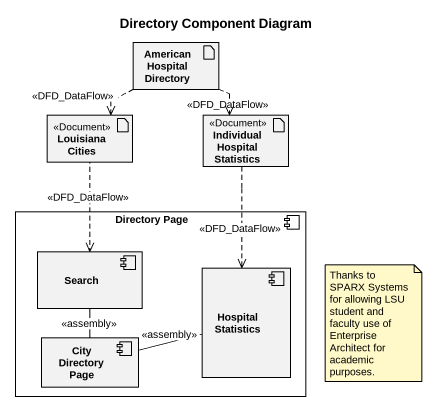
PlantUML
@startuml
title Directory Component Diagram
artifact "American Hospital Directory" as American_Hospital_Directory
artifact "Louisiana Cities" as Louisiana_Cities <<Document>>
artifact "Individual Hospital Statistics" as Individual_Hospital <<Document>>
component "Directory Page" as Directory_Page {
  component Search
  component "Hospital Statistics" as Hospital_Statistics
  component "City Directory Page" as City_Directory_Page
}
American_Hospital_Directory ..> Louisiana_Cities : <<DFD_DataFlow>>
American_Hospital_Directory ..> Individual_Hospital : <<DFD_DataFlow>>
Louisiana_Cities ..> Search : <<DFD_DataFlow>>
Individual_Hospital ..> Hospital_Statistics : <<DFD_DataFlow>>
Search -- City_Directory_Page : <<assembly>>
City_Directory_Page -right- Hospital_Statistics : <<assembly>>
note as N1
  Thanks to SPARX Systems for allowing LSU student and faculty use of Enterprise Architect for academic purposes.
end note
@enduml
